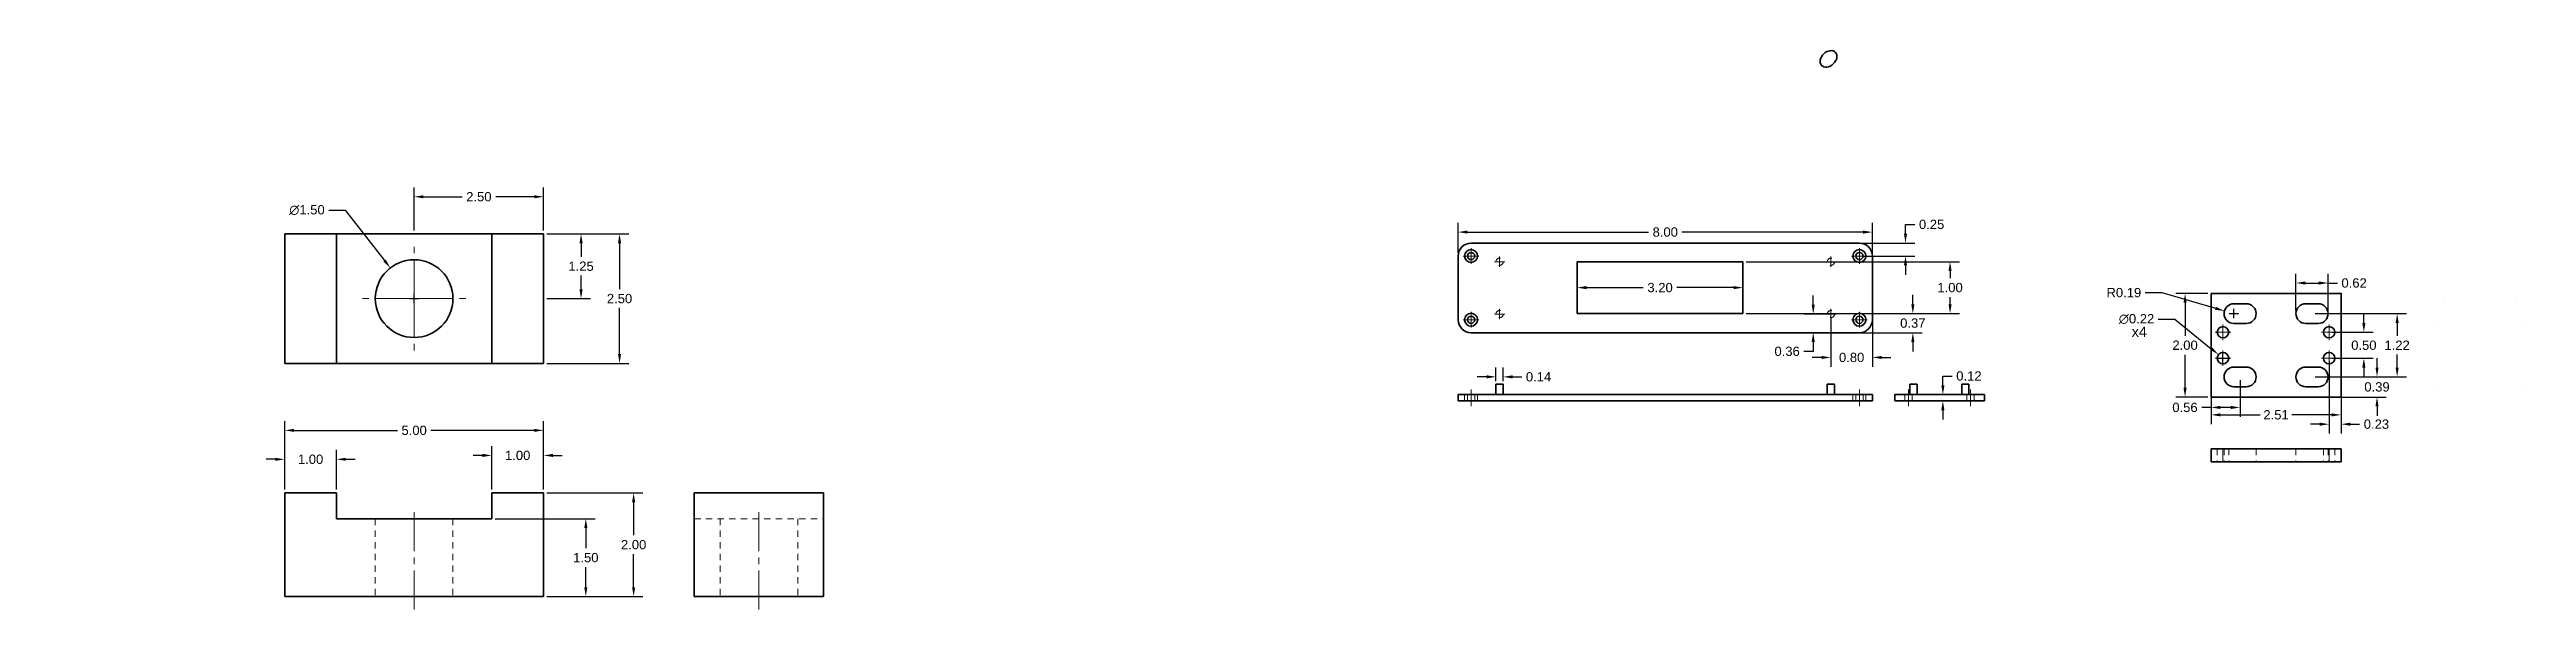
# Model space of a CAD drawing. Header units: inches. Extents: x -0.7 to 47.1, y -3.1 to 7.7.
import ezdxf

# ---------------------------------------------------------------- set-up
doc = ezdxf.new("R2010")
doc.units = ezdxf.units.IN
doc.header["$MEASUREMENT"] = 0
doc.linetypes.add('CENTER2', pattern=[1.125, 0.75, -0.125, 0.125, -0.125])
doc.linetypes.add('HIDDEN2', pattern=[0.1875, 0.125, -0.0625])
for name, color, linetype, lineweight in [('Center', 1, 'CENTER2', 13), ('Hidden', 3, 'HIDDEN2', 13), ('Visible', 6, 'Continuous', 35)]:
    doc.layers.add(name, color=color, linetype=linetype, lineweight=lineweight)
doc.layers.add('Text', color=7, linetype='Continuous', lineweight=35, true_color=0xa552a5)
doc.styles.get("Standard").update_dxf_attribs({"font": 'arial.ttf'})
doc.dimstyles.get("Standard").update_dxf_attribs({"dimtxt": 0.18, "dimasz": 0.18, "dimexe": 0.18, "dimexo": 0.0625, "dimgap": 0.09, "dimtad": 0, "dimtih": 1, "dimtoh": 1, "dimdec": 4, "dimzin": 0, "dimdsep": 46, "dimtxsty": 'Standard', "dimcen": 0.09, "dimadec": 0, "dimazin": 0, "dimtfac": 1, "dimtdec": 4, "dimtofl": 0, "dimtmove": 0, "dimatfit": 3, "dimfxl": 1, "dimtolj": 1, "dimtzin": 0, "dimarcsym": 0})

# ---------------------------------------------------------------- blocks, each defined once
blk = doc.blocks.new('*D2')
at = {"layer": 'Defpoints', "color": 0, "transparency": 16777216}
for p in [(6.342, 4.869), (6.342, 4.153), (8.842, 4.153)]:
    blk.add_point(p, dxfattribs=at)
at = {"layer": 'Text', "color": 0, "lineweight": -2, "transparency": 16777216}
for p, q in [((6.342, 4.216), (6.342, 5.049)), ((6.522, 4.869), (7.267, 4.869)), ((8.662, 4.869), (7.917, 4.869)), ((8.842, 4.216), (8.842, 5.049))]:
    blk.add_line(p, q, dxfattribs=at)
at = {"layer": 'Text', "color": 0, "transparency": 16777216}
for points in [[(6.522, 4.899), (6.522, 4.839), (6.342, 4.869)], [(8.662, 4.899), (8.662, 4.839), (8.842, 4.869)]]:
    blk.add_solid(points, dxfattribs=at)
at = {"layer": 'Text', "color": 0, "transparency": 16777216, "insert": (7.592, 4.869), "char_height": 0.18, "attachment_point": 5}
blk.add_mtext('\\A1;2.50', dxfattribs=at)
blk = doc.blocks.new('*D3')
at = {"layer": 'Defpoints', "color": 0, "transparency": 16777216}
for p in [(8.842, 4.153), (8.842, 2.903), (9.566, 2.903)]:
    blk.add_point(p, dxfattribs=at)
at = {"layer": 'Text', "color": 0, "lineweight": -2, "transparency": 16777216}
for p, q in [((8.905, 4.153), (9.746, 4.153)), ((9.566, 3.973), (9.566, 3.71)), ((8.905, 2.903), (9.746, 2.903)), ((9.566, 3.083), (9.566, 3.347))]:
    blk.add_line(p, q, dxfattribs=at)
at = {"layer": 'Text', "color": 0, "transparency": 16777216}
for points in [[(9.536, 3.973), (9.596, 3.973), (9.566, 4.153)], [(9.536, 3.083), (9.596, 3.083), (9.566, 2.903)]]:
    blk.add_solid(points, dxfattribs=at)
at = {"layer": 'Text', "color": 0, "transparency": 16777216, "insert": (9.566, 3.528), "char_height": 0.18, "attachment_point": 5}
blk.add_mtext('\\A1;1.25', dxfattribs=at)
blk = doc.blocks.new('*D4')
at = {"layer": 'Defpoints', "color": 0, "transparency": 16777216}
for p in [(8.842, 4.153), (8.842, 1.653), (10.309, 1.653)]:
    blk.add_point(p, dxfattribs=at)
at = {"layer": 'Text', "color": 0, "lineweight": -2, "transparency": 16777216}
for p, q in [((8.905, 4.153), (10.489, 4.153)), ((10.309, 3.973), (10.309, 3.085)), ((10.309, 1.833), (10.309, 2.722)), ((8.905, 1.653), (10.489, 1.653))]:
    blk.add_line(p, q, dxfattribs=at)
at = {"layer": 'Text', "color": 0, "transparency": 16777216}
for points in [[(10.279, 3.973), (10.339, 3.973), (10.309, 4.153)], [(10.279, 1.833), (10.339, 1.833), (10.309, 1.653)]]:
    blk.add_solid(points, dxfattribs=at)
at = {"layer": 'Text', "color": 0, "transparency": 16777216, "insert": (10.309, 2.903), "char_height": 0.18, "attachment_point": 5}
blk.add_mtext('\\A1;2.50', dxfattribs=at)
blk = doc.blocks.new('*D5')
at = {"layer": 'Defpoints', "color": 0, "transparency": 16777216}
for p in [(5.882, 3.495), (6.803, 2.312)]:
    blk.add_point(p, dxfattribs=at)
at = {"layer": 'Text', "color": 0, "lineweight": -2, "transparency": 16777216}
for p, q in [((4.693, 4.612), (5.013, 4.612)), ((5.013, 4.612), (5.771, 3.638)), ((6.252, 2.903), (6.432, 2.903)), ((6.342, 2.813), (6.342, 2.993))]:
    blk.add_line(p, q, dxfattribs=at)
at = {"layer": 'Text', "color": 0, "transparency": 16777216}
blk.add_solid([(5.795, 3.656), (5.748, 3.619), (5.882, 3.495)], dxfattribs=at)
at = {"layer": 'Text', "color": 0, "transparency": 16777216, "insert": (4.272, 4.612), "char_height": 0.18, "attachment_point": 5}
blk.add_mtext('\\A1;∅1.50', dxfattribs=at)
blk = doc.blocks.new('*D6')
at = {"layer": 'Defpoints', "color": 0, "transparency": 16777216}
for p in [(8.842, -0.124), (7.842, -0.847), (8.842, -0.847)]:
    blk.add_point(p, dxfattribs=at)
at = {"layer": 'Text', "color": 0, "lineweight": -2, "transparency": 16777216}
for p, q in [((7.842, -0.784), (7.842, 0.056)), ((8.842, -0.784), (8.842, 0.056)), ((7.662, -0.124), (7.482, -0.124)), ((9.022, -0.124), (9.202, -0.124))]:
    blk.add_line(p, q, dxfattribs=at)
at = {"layer": 'Text', "color": 0, "transparency": 16777216}
for points in [[(7.662, -0.094), (7.662, -0.154), (7.842, -0.124)], [(9.022, -0.094), (9.022, -0.154), (8.842, -0.124)]]:
    blk.add_solid(points, dxfattribs=at)
at = {"layer": 'Text', "color": 0, "transparency": 16777216, "insert": (8.342, -0.124), "char_height": 0.18, "attachment_point": 5}
blk.add_mtext('\\A1;1.00', dxfattribs=at)
blk = doc.blocks.new('*D7')
at = {"layer": 'Defpoints', "color": 0, "transparency": 16777216}
for p in [(4.842, -0.199), (3.842, -0.847), (4.842, -0.847)]:
    blk.add_point(p, dxfattribs=at)
at = {"layer": 'Text', "color": 0, "lineweight": -2, "transparency": 16777216}
for p, q in [((3.662, -0.199), (3.482, -0.199)), ((3.842, -0.784), (3.842, -0.019)), ((4.842, -0.784), (4.842, -0.019)), ((5.022, -0.199), (5.202, -0.199))]:
    blk.add_line(p, q, dxfattribs=at)
at = {"layer": 'Text', "color": 0, "transparency": 16777216}
for points in [[(3.662, -0.169), (3.662, -0.229), (3.842, -0.199)], [(5.022, -0.169), (5.022, -0.229), (4.842, -0.199)]]:
    blk.add_solid(points, dxfattribs=at)
at = {"layer": 'Text', "color": 0, "transparency": 16777216, "insert": (4.342, -0.199), "char_height": 0.18, "attachment_point": 5}
blk.add_mtext('\\A1;1.00', dxfattribs=at)
blk = doc.blocks.new('*D8')
at = {"layer": 'Defpoints', "color": 0, "transparency": 16777216}
for p in [(8.842, 0.36), (3.842, -0.847), (8.842, -0.847)]:
    blk.add_point(p, dxfattribs=at)
at = {"layer": 'Text', "color": 0, "lineweight": -2, "transparency": 16777216}
for p, q in [((3.842, -0.784), (3.842, 0.54)), ((8.842, -0.784), (8.842, 0.54)), ((4.022, 0.36), (6.019, 0.36)), ((8.662, 0.36), (6.666, 0.36))]:
    blk.add_line(p, q, dxfattribs=at)
at = {"layer": 'Text', "color": 0, "transparency": 16777216}
for points in [[(4.022, 0.39), (4.022, 0.33), (3.842, 0.36)], [(8.662, 0.39), (8.662, 0.33), (8.842, 0.36)]]:
    blk.add_solid(points, dxfattribs=at)
at = {"layer": 'Text', "color": 0, "transparency": 16777216, "insert": (6.342, 0.36), "char_height": 0.18, "attachment_point": 5}
blk.add_mtext('\\A1;5.00', dxfattribs=at)
blk = doc.blocks.new('*D9')
at = {"layer": 'Defpoints', "color": 0, "transparency": 16777216}
for p in [(7.842, -1.347), (8.842, -2.847), (9.658, -2.847)]:
    blk.add_point(p, dxfattribs=at)
at = {"layer": 'Text', "color": 0, "lineweight": -2, "transparency": 16777216}
for p, q in [((7.905, -1.347), (9.838, -1.347)), ((9.658, -1.527), (9.658, -1.915)), ((9.658, -2.667), (9.658, -2.278)), ((8.905, -2.847), (9.838, -2.847))]:
    blk.add_line(p, q, dxfattribs=at)
at = {"layer": 'Text', "color": 0, "transparency": 16777216}
for points in [[(9.628, -1.527), (9.688, -1.527), (9.658, -1.347)], [(9.628, -2.667), (9.688, -2.667), (9.658, -2.847)]]:
    blk.add_solid(points, dxfattribs=at)
at = {"layer": 'Text', "color": 0, "transparency": 16777216, "insert": (9.658, -2.097), "char_height": 0.18, "attachment_point": 5}
blk.add_mtext('\\A1;1.50', dxfattribs=at)
blk = doc.blocks.new('*D10')
at = {"layer": 'Defpoints', "color": 0, "transparency": 16777216}
for p in [(8.842, -0.847), (8.842, -2.847), (10.581, -2.847)]:
    blk.add_point(p, dxfattribs=at)
at = {"layer": 'Text', "color": 0, "lineweight": -2, "transparency": 16777216}
for p, q in [((8.905, -0.847), (10.761, -0.847)), ((10.581, -1.027), (10.581, -1.665)), ((10.581, -2.667), (10.581, -2.028)), ((8.905, -2.847), (10.761, -2.847))]:
    blk.add_line(p, q, dxfattribs=at)
at = {"layer": 'Text', "color": 0, "transparency": 16777216}
for points in [[(10.551, -1.027), (10.611, -1.027), (10.581, -0.847)], [(10.551, -2.667), (10.611, -2.667), (10.581, -2.847)]]:
    blk.add_solid(points, dxfattribs=at)
at = {"layer": 'Text', "color": 0, "transparency": 16777216, "insert": (10.581, -1.847), "char_height": 0.18, "attachment_point": 5}
blk.add_mtext('\\A1;2.00', dxfattribs=at)
blk = doc.blocks.new('*D11')
at = {"layer": 'Defpoints', "color": 0, "transparency": 16777216}
for p in [(34.506, 4.187), (26.506, 3.725), (34.506, 3.725)]:
    blk.add_point(p, dxfattribs=at)
at = {"layer": 'Text', "color": 0, "lineweight": -2, "transparency": 16777216}
for p, q in [((26.506, 3.788), (26.506, 4.367)), ((34.506, 3.788), (34.506, 4.367)), ((26.686, 4.187), (30.182, 4.187)), ((34.326, 4.187), (30.829, 4.187))]:
    blk.add_line(p, q, dxfattribs=at)
at = {"layer": 'Text', "color": 0, "transparency": 16777216}
for points in [[(26.686, 4.217), (26.686, 4.157), (26.506, 4.187)], [(34.326, 4.217), (34.326, 4.157), (34.506, 4.187)]]:
    blk.add_solid(points, dxfattribs=at)
at = {"layer": 'Text', "color": 0, "transparency": 16777216, "insert": (30.506, 4.187), "char_height": 0.18, "attachment_point": 5}
blk.add_mtext('\\A1;8.00', dxfattribs=at)
blk = doc.blocks.new('*D12')
at = {"layer": 'Defpoints', "color": 0, "transparency": 16777216}
for p in [(32.006, 2.615), (32.006, 2.245), (35.288, 2.245)]:
    blk.add_point(p, dxfattribs=at)
at = {"layer": 'Text', "color": 0, "lineweight": -2, "transparency": 16777216}
for p, q in [((35.288, 2.795), (35.288, 2.975)), ((32.068, 2.615), (35.468, 2.615)), ((32.068, 2.245), (35.468, 2.245)), ((35.288, 2.065), (35.288, 1.885))]:
    blk.add_line(p, q, dxfattribs=at)
at = {"layer": 'Text', "color": 0, "transparency": 16777216}
for points in [[(35.258, 2.795), (35.318, 2.795), (35.288, 2.615)], [(35.258, 2.065), (35.318, 2.065), (35.288, 2.245)]]:
    blk.add_solid(points, dxfattribs=at)
at = {"layer": 'Text', "color": 0, "transparency": 16777216, "insert": (35.288, 2.43), "char_height": 0.18, "attachment_point": 5}
blk.add_mtext('\\A1;0.37', dxfattribs=at)
blk = doc.blocks.new('*D13')
at = {"layer": 'Defpoints', "color": 0, "transparency": 16777216}
for p in [(32.006, 3.615), (32.006, 2.615), (36.007, 2.615)]:
    blk.add_point(p, dxfattribs=at)
at = {"layer": 'Text', "color": 0, "lineweight": -2, "transparency": 16777216}
for p, q in [((32.068, 3.615), (36.187, 3.615)), ((36.007, 3.435), (36.007, 3.297)), ((36.007, 2.795), (36.007, 2.933)), ((32.068, 2.615), (36.187, 2.615))]:
    blk.add_line(p, q, dxfattribs=at)
at = {"layer": 'Text', "color": 0, "transparency": 16777216}
for points in [[(35.977, 3.435), (36.037, 3.435), (36.007, 3.615)], [(35.977, 2.795), (36.037, 2.795), (36.007, 2.615)]]:
    blk.add_solid(points, dxfattribs=at)
at = {"layer": 'Text', "color": 0, "transparency": 16777216, "insert": (36.007, 3.115), "char_height": 0.18, "attachment_point": 5}
blk.add_mtext('\\A1;1.00', dxfattribs=at)
blk = doc.blocks.new('*D14')
at = {"layer": 'Defpoints', "color": 0, "transparency": 16777216}
for p in [(34.256, 3.975), (35.146, 3.975), (34.256, 3.725)]:
    blk.add_point(p, dxfattribs=at)
at = {"layer": 'Text', "color": 0, "lineweight": -2, "transparency": 16777216}
for p, q in [((35.146, 4.155), (35.146, 4.335)), ((35.146, 4.335), (35.326, 4.335)), ((34.318, 3.975), (35.326, 3.975)), ((34.318, 3.725), (35.326, 3.725)), ((35.146, 3.545), (35.146, 3.365))]:
    blk.add_line(p, q, dxfattribs=at)
at = {"layer": 'Text', "color": 0, "transparency": 16777216}
for points in [[(35.116, 4.155), (35.176, 4.155), (35.146, 3.975)], [(35.116, 3.545), (35.176, 3.545), (35.146, 3.725)]]:
    blk.add_solid(points, dxfattribs=at)
at = {"layer": 'Text', "color": 0, "transparency": 16777216, "insert": (35.651, 4.335), "char_height": 0.18, "attachment_point": 5}
blk.add_mtext('\\A1;0.25', dxfattribs=at)
blk = doc.blocks.new('*D15')
at = {"layer": 'Defpoints', "color": 0, "transparency": 16777216}
for p in [(33.706, 2.605), (34.506, 2.605), (34.506, 1.767)]:
    blk.add_point(p, dxfattribs=at)
at = {"layer": 'Text', "color": 0, "lineweight": -2, "transparency": 16777216}
for p, q in [((33.706, 2.543), (33.706, 1.587)), ((34.506, 2.543), (34.506, 1.587)), ((33.526, 1.767), (33.346, 1.767)), ((34.686, 1.767), (34.866, 1.767))]:
    blk.add_line(p, q, dxfattribs=at)
at = {"layer": 'Text', "color": 0, "transparency": 16777216}
for points in [[(33.526, 1.797), (33.526, 1.737), (33.706, 1.767)], [(34.686, 1.797), (34.686, 1.737), (34.506, 1.767)]]:
    blk.add_solid(points, dxfattribs=at)
at = {"layer": 'Text', "color": 0, "transparency": 16777216, "insert": (34.106, 1.767), "char_height": 0.18, "attachment_point": 5}
blk.add_mtext('\\A1;0.80', dxfattribs=at)
blk = doc.blocks.new('*D16')
at = {"layer": 'Defpoints', "color": 0, "transparency": 16777216}
for p in [(33.706, 2.605), (33.364, 2.245), (33.706, 2.245)]:
    blk.add_point(p, dxfattribs=at)
at = {"layer": 'Text', "color": 0, "lineweight": -2, "transparency": 16777216}
for p, q in [((33.364, 2.785), (33.364, 2.965)), ((33.643, 2.605), (33.184, 2.605)), ((33.643, 2.245), (33.184, 2.245)), ((33.364, 2.065), (33.364, 1.885)), ((33.364, 1.885), (33.184, 1.885))]:
    blk.add_line(p, q, dxfattribs=at)
at = {"layer": 'Text', "color": 0, "transparency": 16777216}
for points in [[(33.334, 2.785), (33.394, 2.785), (33.364, 2.605)], [(33.334, 2.065), (33.394, 2.065), (33.364, 2.245)]]:
    blk.add_solid(points, dxfattribs=at)
at = {"layer": 'Text', "color": 0, "transparency": 16777216, "insert": (32.86, 1.885), "char_height": 0.18, "attachment_point": 5}
blk.add_mtext('\\A1;0.36', dxfattribs=at)
blk = doc.blocks.new('*D17')
at = {"layer": 'Defpoints', "color": 0, "transparency": 16777216}
for p in [(28.806, 3.115), (32.006, 3.115), (32.006, 3.115)]:
    blk.add_point(p, dxfattribs=at)
at = {"layer": 'Text', "color": 0, "lineweight": -2, "transparency": 16777216}
for p, q in [((28.806, 3.178), (28.806, 3.295)), ((28.986, 3.115), (30.082, 3.115)), ((31.826, 3.115), (30.729, 3.115)), ((32.006, 3.178), (32.006, 3.295))]:
    blk.add_line(p, q, dxfattribs=at)
at = {"layer": 'Text', "color": 0, "transparency": 16777216}
for points in [[(28.986, 3.145), (28.986, 3.085), (28.806, 3.115)], [(31.826, 3.145), (31.826, 3.085), (32.006, 3.115)]]:
    blk.add_solid(points, dxfattribs=at)
at = {"layer": 'Text', "color": 0, "transparency": 16777216, "insert": (30.406, 3.115), "char_height": 0.18, "attachment_point": 5}
blk.add_mtext('\\A1;3.20', dxfattribs=at)
blk = doc.blocks.new('*D18')
at = {"layer": 'Defpoints', "color": 0, "transparency": 16777216}
for p in [(27.236, 1.249), (27.376, 1.393), (27.376, 1.249)]:
    blk.add_point(p, dxfattribs=at)
at = {"layer": 'Text', "color": 0, "lineweight": -2, "transparency": 16777216}
for p, q in [((27.236, 1.311), (27.236, 1.573)), ((27.376, 1.311), (27.376, 1.573)), ((27.056, 1.393), (26.876, 1.393)), ((27.556, 1.393), (27.736, 1.393))]:
    blk.add_line(p, q, dxfattribs=at)
at = {"layer": 'Text', "color": 0, "transparency": 16777216}
for points in [[(27.056, 1.423), (27.056, 1.363), (27.236, 1.393)], [(27.556, 1.423), (27.556, 1.363), (27.376, 1.393)]]:
    blk.add_solid(points, dxfattribs=at)
at = {"layer": 'Text', "color": 0, "transparency": 16777216, "insert": (28.059, 1.393), "char_height": 0.18, "attachment_point": 5}
blk.add_mtext('\\A1;0.14', dxfattribs=at)
blk = doc.blocks.new('*D19')
at = {"layer": 'Defpoints', "color": 0, "transparency": 16777216}
for p in [(36.672, 1.049), (35.868, 0.929), (36.672, 0.929)]:
    blk.add_point(p, dxfattribs=at)
at = {"layer": 'Text', "color": 0, "lineweight": -2, "transparency": 16777216}
for p, q in [((36.61, 1.049), (35.688, 1.049)), ((35.868, 1.229), (35.868, 1.409)), ((35.868, 1.409), (36.048, 1.409)), ((36.61, 0.929), (35.688, 0.929)), ((35.868, 0.749), (35.868, 0.569))]:
    blk.add_line(p, q, dxfattribs=at)
at = {"layer": 'Text', "color": 0, "transparency": 16777216}
for points in [[(35.838, 1.229), (35.898, 1.229), (35.868, 1.049)], [(35.838, 0.749), (35.898, 0.749), (35.868, 0.929)]]:
    blk.add_solid(points, dxfattribs=at)
at = {"layer": 'Text', "color": 0, "transparency": 16777216, "insert": (36.371, 1.409), "char_height": 0.18, "attachment_point": 5}
blk.add_mtext('\\A1;0.12', dxfattribs=at)
blk = doc.blocks.new('*D20')
at = {"layer": 'Defpoints', "color": 0, "transparency": 16777216}
for p in [(41.048, 1.003), (43.558, 1.003), (43.558, 0.659)]:
    blk.add_point(p, dxfattribs=at)
at = {"layer": 'Text', "color": 0, "lineweight": -2, "transparency": 16777216}
for p, q in [((41.048, 0.94), (41.048, 0.479)), ((41.228, 0.659), (41.995, 0.659)), ((43.378, 0.659), (42.611, 0.659)), ((43.558, 0.94), (43.558, 0.479))]:
    blk.add_line(p, q, dxfattribs=at)
at = {"layer": 'Text', "color": 0, "transparency": 16777216}
for points in [[(41.228, 0.689), (41.228, 0.629), (41.048, 0.659)], [(43.378, 0.689), (43.378, 0.629), (43.558, 0.659)]]:
    blk.add_solid(points, dxfattribs=at)
at = {"layer": 'Text', "color": 0, "transparency": 16777216, "insert": (42.303, 0.659), "char_height": 0.18, "attachment_point": 5}
blk.add_mtext('\\A1;2.51', dxfattribs=at)
blk = doc.blocks.new('*D21')
at = {"layer": 'Defpoints', "color": 0, "transparency": 16777216}
for p in [(41.048, 3.003), (40.546, 1.003), (41.048, 1.003)]:
    blk.add_point(p, dxfattribs=at)
at = {"layer": 'Text', "color": 0, "lineweight": -2, "transparency": 16777216}
for p, q in [((40.985, 3.003), (40.366, 3.003)), ((40.546, 2.823), (40.546, 2.185)), ((40.546, 1.183), (40.546, 1.821)), ((40.985, 1.003), (40.366, 1.003))]:
    blk.add_line(p, q, dxfattribs=at)
at = {"layer": 'Text', "color": 0, "transparency": 16777216}
for points in [[(40.516, 2.823), (40.576, 2.823), (40.546, 3.003)], [(40.516, 1.183), (40.576, 1.183), (40.546, 1.003)]]:
    blk.add_solid(points, dxfattribs=at)
at = {"layer": 'Text', "color": 0, "transparency": 16777216, "insert": (40.546, 2.003), "char_height": 0.18, "attachment_point": 5}
blk.add_mtext('\\A1;2.00', dxfattribs=at)
blk = doc.blocks.new('*D22')
at = {"layer": 'Defpoints', "color": 0, "transparency": 16777216}
for p in [(41.193, 1.822), (41.363, 1.683)]:
    blk.add_point(p, dxfattribs=at)
at = {"layer": 'Text', "color": 0, "lineweight": -2, "transparency": 16777216}
for p, q in [((40.028, 2.509), (40.349, 2.509)), ((40.349, 2.509), (41.053, 1.936)), ((41.188, 1.753), (41.368, 1.753)), ((41.278, 1.663), (41.278, 1.843))]:
    blk.add_line(p, q, dxfattribs=at)
at = {"layer": 'Text', "color": 0, "transparency": 16777216}
blk.add_solid([(41.072, 1.959), (41.034, 1.913), (41.193, 1.822)], dxfattribs=at)
at = {"layer": 'Text', "color": 0, "transparency": 16777216, "insert": (39.608, 2.509), "char_height": 0.18, "attachment_point": 5}
blk.add_mtext('\\A1;∅0.22', dxfattribs=at)
blk = doc.blocks.new('*D23')
at = {"layer": 'Defpoints', "color": 0, "transparency": 16777216}
for p in [(41.306, 2.666), (41.488, 2.613)]:
    blk.add_point(p, dxfattribs=at)
at = {"layer": 'Text', "color": 0, "lineweight": -2, "transparency": 16777216}
for p, q in [((39.775, 3.018), (40.094, 3.018)), ((40.094, 3.018), (41.133, 2.716)), ((41.398, 2.613), (41.578, 2.613)), ((41.488, 2.523), (41.488, 2.703))]:
    blk.add_line(p, q, dxfattribs=at)
at = {"layer": 'Text', "color": 0, "transparency": 16777216}
blk.add_solid([(41.141, 2.745), (41.124, 2.687), (41.306, 2.666)], dxfattribs=at)
at = {"layer": 'Text', "color": 0, "transparency": 16777216, "insert": (39.364, 3.018), "char_height": 0.18, "attachment_point": 5}
blk.add_mtext('\\A1;R0.19', dxfattribs=at)
blk = doc.blocks.new('*D24')
at = {"layer": 'Defpoints', "color": 0, "transparency": 16777216}
for p in [(43.308, 3.204), (42.688, 2.613), (43.308, 2.613)]:
    blk.add_point(p, dxfattribs=at)
at = {"layer": 'Text', "color": 0, "lineweight": -2, "transparency": 16777216}
for p, q in [((42.688, 2.675), (42.688, 3.384)), ((43.308, 2.675), (43.308, 3.384)), ((42.868, 3.204), (43.128, 3.204)), ((43.308, 3.204), (43.488, 3.204))]:
    blk.add_line(p, q, dxfattribs=at)
at = {"layer": 'Text', "color": 0, "transparency": 16777216}
for points in [[(42.868, 3.234), (42.868, 3.174), (42.688, 3.204)], [(43.128, 3.234), (43.128, 3.174), (43.308, 3.204)]]:
    blk.add_solid(points, dxfattribs=at)
at = {"layer": 'Text', "color": 0, "transparency": 16777216, "insert": (43.811, 3.204), "char_height": 0.18, "attachment_point": 5}
blk.add_mtext('\\A1;0.62', dxfattribs=at)
blk = doc.blocks.new('*D25')
at = {"layer": 'Defpoints', "color": 0, "transparency": 16777216}
for p in [(43.328, 2.253), (43.328, 1.753), (43.999, 1.753)]:
    blk.add_point(p, dxfattribs=at)
at = {"layer": 'Text', "color": 0, "lineweight": -2, "transparency": 16777216}
for p, q in [((43.999, 2.433), (43.999, 2.613)), ((43.39, 2.253), (44.179, 2.253)), ((43.39, 1.753), (44.179, 1.753)), ((43.999, 1.573), (43.999, 1.393))]:
    blk.add_line(p, q, dxfattribs=at)
at = {"layer": 'Text', "color": 0, "transparency": 16777216}
for points in [[(43.969, 2.433), (44.029, 2.433), (43.999, 2.253)], [(43.969, 1.573), (44.029, 1.573), (43.999, 1.753)]]:
    blk.add_solid(points, dxfattribs=at)
at = {"layer": 'Text', "color": 0, "transparency": 16777216, "insert": (43.999, 2.003), "char_height": 0.18, "attachment_point": 5}
blk.add_mtext('\\A1;0.50', dxfattribs=at)
blk = doc.blocks.new('*D26')
at = {"layer": 'Defpoints', "color": 0, "transparency": 16777216}
for p in [(42.998, 2.613), (42.998, 1.393), (44.642, 1.393)]:
    blk.add_point(p, dxfattribs=at)
at = {"layer": 'Text', "color": 0, "lineweight": -2, "transparency": 16777216}
for p, q in [((43.06, 2.613), (44.822, 2.613)), ((44.642, 2.433), (44.642, 2.183)), ((44.642, 1.573), (44.642, 1.822)), ((43.06, 1.393), (44.822, 1.393))]:
    blk.add_line(p, q, dxfattribs=at)
at = {"layer": 'Text', "color": 0, "transparency": 16777216}
for points in [[(44.612, 2.433), (44.672, 2.433), (44.642, 2.613)], [(44.612, 1.573), (44.672, 1.573), (44.642, 1.393)]]:
    blk.add_solid(points, dxfattribs=at)
at = {"layer": 'Text', "color": 0, "transparency": 16777216, "insert": (44.642, 2.003), "char_height": 0.18, "attachment_point": 5}
blk.add_mtext('\\A1;1.22', dxfattribs=at)
blk = doc.blocks.new('*D27')
at = {"layer": 'Defpoints', "color": 0, "transparency": 16777216}
for p in [(42.998, 1.393), (42.998, 1.003), (44.253, 1.003)]:
    blk.add_point(p, dxfattribs=at)
at = {"layer": 'Text', "color": 0, "lineweight": -2, "transparency": 16777216}
for p, q in [((44.253, 1.573), (44.253, 1.753)), ((43.06, 1.393), (44.433, 1.393)), ((43.06, 1.003), (44.433, 1.003)), ((44.253, 0.823), (44.253, 0.643))]:
    blk.add_line(p, q, dxfattribs=at)
at = {"layer": 'Text', "color": 0, "transparency": 16777216}
for points in [[(44.223, 1.573), (44.283, 1.573), (44.253, 1.393)], [(44.223, 0.823), (44.283, 0.823), (44.253, 1.003)]]:
    blk.add_solid(points, dxfattribs=at)
at = {"layer": 'Text', "color": 0, "transparency": 16777216, "insert": (44.253, 1.198), "char_height": 0.18, "attachment_point": 5}
blk.add_mtext('\\A1;0.39', dxfattribs=at)
blk = doc.blocks.new('*D28')
at = {"layer": 'Defpoints', "color": 0, "transparency": 16777216}
for p in [(41.048, 1.393), (41.608, 1.393), (41.048, 0.802)]:
    blk.add_point(p, dxfattribs=at)
at = {"layer": 'Text', "color": 0, "lineweight": -2, "transparency": 16777216}
for p, q in [((41.048, 1.33), (41.048, 0.622)), ((41.608, 1.33), (41.608, 0.622)), ((41.048, 0.802), (40.868, 0.802)), ((41.428, 0.802), (41.228, 0.802))]:
    blk.add_line(p, q, dxfattribs=at)
at = {"layer": 'Text', "color": 0, "transparency": 16777216}
for points in [[(41.228, 0.832), (41.228, 0.772), (41.048, 0.802)], [(41.428, 0.832), (41.428, 0.772), (41.608, 0.802)]]:
    blk.add_solid(points, dxfattribs=at)
at = {"layer": 'Text', "color": 0, "transparency": 16777216, "insert": (40.544, 0.802), "char_height": 0.18, "attachment_point": 5}
blk.add_mtext('\\A1;0.56', dxfattribs=at)
blk = doc.blocks.new('*D29')
at = {"layer": 'Defpoints', "color": 0, "transparency": 16777216}
for p in [(43.558, 2.003), (43.328, 1.753), (43.558, 0.479)]:
    blk.add_point(p, dxfattribs=at)
at = {"layer": 'Text', "color": 0, "lineweight": -2, "transparency": 16777216}
for p, q in [((43.558, 1.94), (43.558, 0.299)), ((43.328, 1.69), (43.328, 0.299)), ((43.148, 0.479), (42.968, 0.479)), ((43.738, 0.479), (43.918, 0.479))]:
    blk.add_line(p, q, dxfattribs=at)
at = {"layer": 'Text', "color": 0, "transparency": 16777216}
for points in [[(43.148, 0.509), (43.148, 0.449), (43.328, 0.479)], [(43.738, 0.509), (43.738, 0.449), (43.558, 0.479)]]:
    blk.add_solid(points, dxfattribs=at)
at = {"layer": 'Text', "color": 0, "transparency": 16777216, "insert": (44.242, 0.479), "char_height": 0.18, "attachment_point": 5}
blk.add_mtext('\\A1;0.23', dxfattribs=at)

msp = doc.modelspace()

# ---------------------------------------------------------------- linework, layer by layer
at = {"layer": 'Center'}
for p, q in [((6.342, 2.903), (6.342, 3.903)), ((26.756, 3.725), (26.756, 3.875)), ((34.256, 3.725), (34.256, 3.875)), ((26.756, 3.725), (26.606, 3.725)), ((26.756, 3.725), (26.756, 3.575)), ((26.756, 3.725), (26.906, 3.725)), ((27.206, 3.615), (27.406, 3.615)), ((27.306, 3.715), (27.306, 3.515)), ((33.606, 3.615), (33.806, 3.615)), ((33.706, 3.715), (33.706, 3.515)), ((34.256, 3.725), (34.106, 3.725)), ((34.256, 3.725), (34.256, 3.575)), ((34.256, 3.725), (34.406, 3.725)), ((6.342, 2.903), (5.342, 2.903)), ((6.342, 2.903), (7.342, 2.903)), ((6.342, 2.903), (6.342, 1.903)), ((26.756, 2.495), (26.606, 2.495)), ((26.756, 2.495), (26.756, 2.645)), ((26.756, 2.495), (26.756, 2.345)), ((26.756, 2.495), (26.906, 2.495)), ((27.206, 2.605), (27.406, 2.605)), ((27.306, 2.705), (27.306, 2.505)), ((33.606, 2.605), (33.806, 2.605)), ((33.706, 2.705), (33.706, 2.505)), ((34.256, 2.495), (34.106, 2.495)), ((34.256, 2.495), (34.256, 2.645)), ((34.256, 2.495), (34.256, 2.345)), ((34.256, 2.495), (34.406, 2.495)), ((41.278, 2.254), (41.278, 2.404)), ((43.328, 2.254), (43.328, 2.404)), ((41.278, 2.254), (41.128, 2.254)), ((41.278, 2.254), (41.278, 2.104)), ((41.278, 2.254), (41.428, 2.254)), ((43.328, 2.254), (43.178, 2.254)), ((43.328, 2.254), (43.328, 2.104)), ((43.328, 2.254), (43.478, 2.254)), ((41.278, 1.753), (41.128, 1.753)), ((41.278, 1.753), (41.278, 1.903)), ((41.278, 1.753), (41.278, 1.903)), ((41.278, 1.753), (41.278, 1.603)), ((41.278, 1.753), (41.428, 1.753)), ((43.328, 1.754), (43.178, 1.754)), ((43.328, 1.754), (43.328, 1.904)), ((43.328, 1.754), (43.328, 1.604)), ((43.328, 1.754), (43.478, 1.754)), ((26.756, 1.149), (26.756, 0.829)), ((34.256, 1.149), (34.256, 0.829)), ((35.202, 1.149), (35.202, 0.829)), ((36.402, 1.149), (36.402, 0.829)), ((41.278, 0.003), (41.278, -0.247)), ((43.328, 0.003), (43.328, -0.247)), ((6.342, -3.097), (6.342, -1.097)), ((13.001, -3.097), (13.001, -1.097))]:
    msp.add_line(p, q, dxfattribs=at)
at = {"layer": 'Hidden'}
for p, q in [((26.631, 1.049), (26.631, 0.929)), ((26.686, 1.049), (26.686, 0.929)), ((26.826, 1.049), (26.826, 0.929)), ((26.881, 1.049), (26.881, 0.929)), ((34.131, 1.049), (34.131, 0.929)), ((34.186, 1.049), (34.186, 0.929)), ((34.326, 1.049), (34.326, 0.929)), ((34.381, 1.049), (34.381, 0.929)), ((35.132, 1.049), (35.132, 0.929)), ((35.272, 1.049), (35.272, 0.929)), ((35.302, 1.049), (35.302, 1.049)), ((36.332, 1.049), (36.332, 0.929)), ((36.472, 1.049), (36.472, 0.929)), ((41.168, 0.003), (41.168, -0.247)), ((41.298, 0.003), (41.298, -0.247)), ((41.388, 0.003), (41.388, -0.247)), ((41.918, 0.003), (41.918, -0.247)), ((42.688, 0.003), (42.688, -0.247)), ((43.218, 0.003), (43.218, -0.247)), ((43.308, 0.003), (43.308, -0.247)), ((43.438, 0.003), (43.438, -0.247)), ((5.592, -1.347), (5.592, -2.847)), ((7.092, -1.347), (7.092, -2.847)), ((11.751, -1.347), (14.251, -1.347)), ((12.251, -1.347), (12.251, -2.847)), ((13.751, -1.347), (13.751, -2.847))]:
    msp.add_line(p, q, dxfattribs=at)
for centre in [(27.306, 3.615), (33.706, 3.615), (27.306, 2.605), (33.706, 2.605)]:
    msp.add_circle(centre, 0.07, dxfattribs=at)
at = {"layer": 'Visible'}
for p, q in [((3.842, 4.153), (8.842, 4.153)), ((3.842, 1.653), (3.842, 4.153)), ((4.842, 1.653), (4.842, 4.153)), ((7.842, 4.153), (7.842, 1.653)), ((8.842, 4.153), (8.842, 1.653)), ((26.756, 3.975), (34.256, 3.975)), ((26.506, 2.495), (26.506, 3.725)), ((28.806, 2.615), (28.806, 3.615)), ((28.806, 3.615), (32.006, 3.615)), ((32.006, 3.615), (32.006, 2.615)), ((34.506, 3.725), (34.506, 2.495)), ((32.006, 2.615), (28.806, 2.615)), ((41.408, 2.423), (41.408, 2.423)), ((41.608, 2.803), (41.608, 2.803)), ((42.998, 2.803), (42.998, 2.803)), ((43.198, 2.423), (43.198, 2.423)), ((45.35, 2.423), (45.35, 2.423)), ((45.55, 2.803), (45.55, 2.803)), ((46.94, 2.803), (46.94, 2.803)), ((47.14, 2.423), (47.14, 2.423)), ((26.756, 2.245), (27.306, 2.245)), ((27.306, 2.245), (34.256, 2.245)), ((34.506, 2.245), (34.506, 2.245)), ((8.842, 1.653), (3.842, 1.653)), ((34.506, 1.049), (26.506, 1.049)), ((26.506, 0.929), (26.506, 1.049)), ((27.376, 1.249), (27.236, 1.249)), ((27.236, 1.249), (27.236, 1.049)), ((27.376, 1.249), (27.376, 1.049)), ((33.776, 1.249), (33.636, 1.249)), ((33.636, 1.249), (33.636, 1.049)), ((33.776, 1.249), (33.776, 1.049)), ((34.506, 1.049), (34.506, 0.929)), ((34.942, 1.049), (34.942, 0.929)), ((34.942, 1.049), (36.672, 1.049)), ((34.942, 1.049), (35.302, 1.049)), ((35.302, 1.249), (35.232, 1.249)), ((35.232, 1.249), (35.232, 1.049)), ((35.302, 1.249), (35.372, 1.249)), ((35.372, 1.249), (35.372, 1.049)), ((36.302, 1.249), (36.232, 1.249)), ((36.232, 1.249), (36.232, 1.049)), ((36.302, 1.249), (36.372, 1.249)), ((36.372, 1.249), (36.372, 1.049)), ((36.672, 1.049), (36.672, 0.929)), ((41.408, 1.203), (41.408, 1.203)), ((43.198, 1.203), (43.198, 1.203)), ((45.35, 1.203), (45.35, 1.203)), ((47.14, 1.203), (47.14, 1.203)), ((34.506, 0.929), (26.506, 0.929)), ((34.942, 0.929), (36.672, 0.929)), ((41.048, 0.003), (42.303, 0.003)), ((41.048, 0.003), (41.048, -0.247)), ((43.558, 0.003), (42.303, 0.003)), ((43.558, -0.247), (43.558, 0.003)), ((41.048, -0.247), (43.558, -0.247)), ((3.842, -0.847), (3.842, -2.847)), ((4.842, -0.847), (3.842, -0.847)), ((4.842, -0.847), (4.842, -1.347)), ((8.842, -0.847), (7.842, -0.847)), ((7.842, -0.847), (7.842, -1.347)), ((8.842, -0.847), (8.842, -2.847)), ((11.751, -0.847), (11.751, -2.847)), ((11.751, -0.847), (14.251, -0.847)), ((14.251, -0.847), (14.251, -2.847)), ((7.842, -1.347), (4.842, -1.347)), ((8.842, -2.847), (3.842, -2.847)), ((14.251, -2.847), (11.751, -2.847))]:
    msp.add_line(p, q, dxfattribs=at)
msp.add_lwpolyline([(41.048, 3.003), (42.303, 3.003), (43.558, 3.003), (43.558, 1.003), (42.303, 1.003), (41.048, 1.003)], close=True, dxfattribs=at)
for points in [[(41.608, 2.423), (41.728, 2.423, 1), (41.728, 2.803), (41.488, 2.803, 1), (41.488, 2.423)], [(43.118, 2.423), (42.998, 2.423), (42.878, 2.423, -1), (42.878, 2.803), (43.118, 2.803, -1)], [(41.728, 1.583), (41.488, 1.583, 1), (41.488, 1.203), (41.608, 1.203), (41.728, 1.203, 1)], [(43.118, 1.583), (42.878, 1.583, 1), (42.878, 1.203), (42.998, 1.203), (43.118, 1.203, 1)]]:
    msp.add_lwpolyline(points, format="xyb", close=True, dxfattribs=at)
at = {"layer": 'Visible', "extrusion": (0.46865, -0.502597, 0.726473)}
msp.add_circle((29.754, -13.55, 11.065), 0.184, dxfattribs=at)
at = {"layer": 'Visible'}
for centre, radius in [((26.756, 3.725), 0.125), ((34.256, 3.725), 0.125), ((6.342, 2.903), 0.75), ((26.756, 3.725), 0.07), ((34.256, 3.725), 0.07), ((26.756, 2.495), 0.125), ((26.756, 2.495), 0.07), ((34.256, 2.495), 0.125), ((34.256, 2.495), 0.07), ((41.278, 2.253), 0.11), ((43.328, 2.253), 0.11), ((41.278, 1.753), 0.11), ((43.328, 1.753), 0.11)]:
    msp.add_circle(centre, radius, dxfattribs=at)
for centre, radius, start, end in [((26.756, 3.725), 0.25, 90, 180), ((34.256, 3.725), 0.25, 0, 90), ((26.756, 2.495), 0.25, 180, 270), ((34.256, 2.495), 0.25, 270, 0), ((0, 0), 0.7, 0, 0), ((0, 0), 0.62, 0, 0)]:
    msp.add_arc(centre, radius, start, end, dxfattribs=at)

# ---------------------------------------------------------------- texts
at = {"layer": 'Text', "insert": (39.515, 2.364), "char_height": 0.2, "attachment_point": 1}
msp.add_mtext_dynamic_manual_height_columns('x4', width=0.18818, gutter_width=1, heights=[0], dxfattribs=at)

# ---------------------------------------------------------------- dimensions: what is measured, and where the dimension line sits
at = {"layer": 'Text'}
for base, p1, p2, picture, middle in [((6.342, 4.869), (8.842, 4.153), (6.342, 4.153), '*D2', (7.592, 4.869)), ((43.308, 3.204), (42.688, 2.613), (43.308, 2.613), '*D24', (43.811, 3.204)), ((32.006, 3.115), (28.806, 3.115), (32.006, 3.115), '*D17', (30.406, 3.115)), ((34.506, 1.767), (33.706, 2.605), (34.506, 2.605), '*D15', (34.106, 1.767)), ((43.558, 0.479), (43.328, 1.753), (43.558, 2.003), '*D29', (44.242, 0.479)), ((27.376, 1.393), (27.236, 1.249), (27.376, 1.249), '*D18', (28.059, 1.393)), ((43.558, 0.659), (41.048, 1.003), (43.558, 1.003), '*D20', (42.303, 0.659)), ((8.842, 0.36), (3.842, -0.847), (8.842, -0.847), '*D8', (6.342, 0.36)), ((8.842, -0.124), (7.842, -0.847), (8.842, -0.847), '*D6', (8.342, -0.124)), ((4.842, -0.199), (3.842, -0.847), (4.842, -0.847), '*D7', (4.342, -0.199))]:
    dim = msp.add_linear_dim(base=base, p1=p1, p2=p2, dimstyle='Standard', override={"dimdec": 2}, dxfattribs=at)
    dim.commit()
    dim.dimension.update_dxf_attribs({"geometry": picture, "text_midpoint": middle})
for p1, p2, picture, middle in [((6.803, 2.312), (5.882, 3.495), '*D5', (4.272, 4.612)), ((41.363, 1.683), (41.193, 1.822), '*D22', (39.608, 2.509))]:
    dim = msp.add_diameter_dim_2p(p1=p1, p2=p2, dimstyle='Standard', override={"dimdec": 2}, dxfattribs=at)
    dim.commit()
    dim.dimension.update_dxf_attribs({"geometry": picture, "text_midpoint": middle, "dimtype": 163})
for base, p1, p2, picture, middle in [((34.506, 4.187), (26.506, 3.725), (34.506, 3.725), '*D11', (30.506, 4.187)), ((41.048, 0.802), (41.608, 1.393), (41.048, 1.393), '*D28', (40.544, 0.802))]:
    dim = msp.add_linear_dim(base=base, p1=p1, p2=p2, dimstyle='Standard', override={"dimdec": 2}, dxfattribs=at)
    dim.commit()
    dim.dimension.update_dxf_attribs({"geometry": picture, "text_midpoint": middle, "dimtype": 160})
for base, p1, p2, picture, middle in [((35.146, 3.975), (34.256, 3.725), (34.256, 3.975), '*D14', (35.651, 4.335)), ((10.309, 1.653), (8.842, 4.153), (8.842, 1.653), '*D4', (10.309, 2.903)), ((36.007, 2.615), (32.006, 3.615), (32.006, 2.615), '*D13', (36.007, 3.115)), ((35.288, 2.245), (32.006, 2.615), (32.006, 2.245), '*D12', (35.288, 2.43)), ((33.364, 2.245), (33.706, 2.605), (33.706, 2.245), '*D16', (32.86, 1.885)), ((40.546, 1.003), (41.048, 3.003), (41.048, 1.003), '*D21', (40.546, 2.003)), ((44.642, 1.393), (42.998, 2.613), (42.998, 1.393), '*D26', (44.642, 2.003)), ((43.999, 1.753), (43.328, 2.253), (43.328, 1.753), '*D25', (43.999, 2.003)), ((44.253, 1.003), (42.998, 1.393), (42.998, 1.003), '*D27', (44.253, 1.198)), ((10.581, -2.847), (8.842, -0.847), (8.842, -2.847), '*D10', (10.581, -1.847)), ((9.658, -2.847), (7.842, -1.347), (8.842, -2.847), '*D9', (9.658, -2.097))]:
    dim = msp.add_linear_dim(base=base, p1=p1, p2=p2, angle=90, dimstyle='Standard', override={"dimdec": 2}, dxfattribs=at)
    dim.commit()
    dim.dimension.update_dxf_attribs({"geometry": picture, "text_midpoint": middle})
for base, p1, p2, picture, middle in [((9.566, 2.903), (8.842, 4.153), (8.842, 2.903), '*D3', (9.566, 3.528)), ((35.868, 0.929), (36.672, 1.049), (36.672, 0.929), '*D19', (36.371, 1.409))]:
    dim = msp.add_linear_dim(base=base, p1=p1, p2=p2, angle=90, dimstyle='Standard', override={"dimdec": 2}, dxfattribs=at)
    dim.commit()
    dim.dimension.update_dxf_attribs({"geometry": picture, "text_midpoint": middle, "dimtype": 160})
dim = msp.add_radius_dim(center=(41.488, 2.613), mpoint=(41.306, 2.666), dimstyle='Standard', override={"dimdec": 2}, dxfattribs=at)
dim.commit()
dim.dimension.update_dxf_attribs({"geometry": '*D23', "text_midpoint": (39.364, 3.018), "dimtype": 164})

doc.saveas('drawing.dxf')
